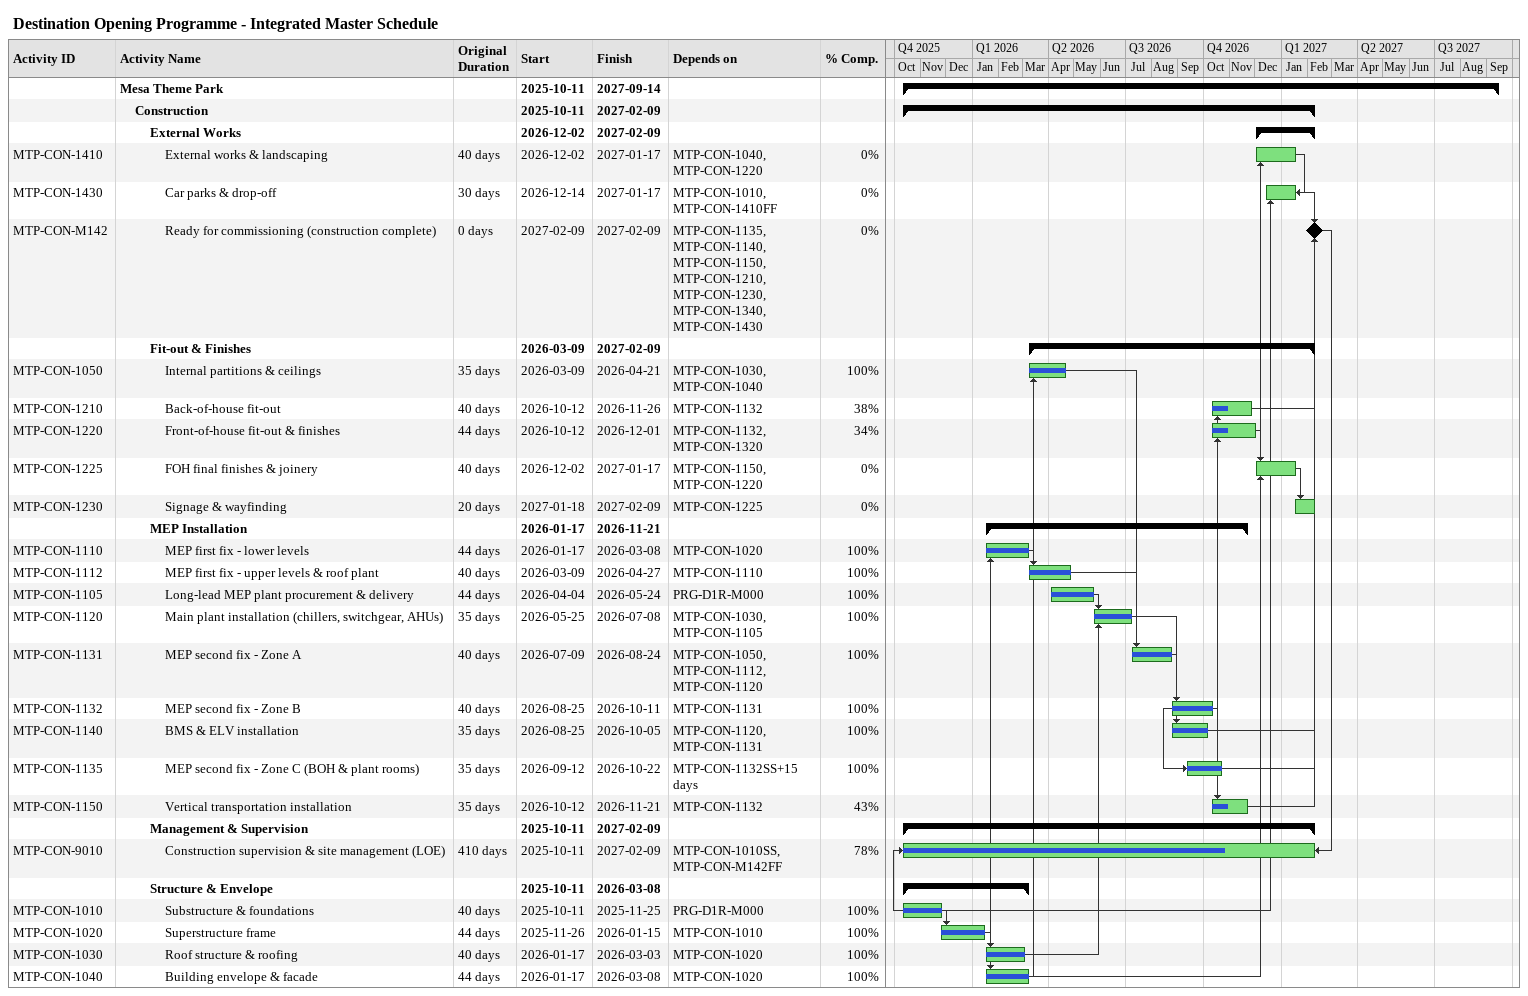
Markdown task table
Destination Opening Programme - Integrated Master Schedule

| ID | Level | Task | Original duration | Start | Finish | Predecessors | % complete |
|---|---|---|---|---|---|---|---|
|  | 1 | **Mesa Theme Park** |  | 2025-10-11 | 2027-09-14 |  |  |
|  | 2 | **Construction** |  | 2025-10-11 | 2027-02-09 |  |  |
|  | 3 | **External Works** |  | 2026-12-02 | 2027-02-09 |  |  |
| MTP-CON-1410 | 4 | External works & landscaping | 40d | 2026-12-02 | 2027-01-17 | MTP-CON-1040, MTP-CON-1220 | 0 |
| MTP-CON-1430 | 4 | Car parks & drop-off | 30d | 2026-12-14 | 2027-01-17 | MTP-CON-1010, MTP-CON-1410FF | 0 |
| MTP-CON-M142 | 4 | Ready for commissioning (construction complete) | 0d | 2027-02-09 | 2027-02-09 | MTP-CON-1135, MTP-CON-1140, MTP-CON-1150, MTP-CON-1210, MTP-CON-1230, MTP-CON-1340, MTP-CON-1430 | 0 |
|  | 3 | **Fit-out & Finishes** |  | 2026-03-09 | 2027-02-09 |  |  |
| MTP-CON-1050 | 4 | Internal partitions & ceilings | 35d | 2026-03-09 | 2026-04-21 | MTP-CON-1030, MTP-CON-1040 | 100 |
| MTP-CON-1210 | 4 | Back-of-house fit-out | 40d | 2026-10-12 | 2026-11-26 | MTP-CON-1132 | 38 |
| MTP-CON-1220 | 4 | Front-of-house fit-out & finishes | 44d | 2026-10-12 | 2026-12-01 | MTP-CON-1132, MTP-CON-1320 | 34 |
| MTP-CON-1225 | 4 | FOH final finishes & joinery | 40d | 2026-12-02 | 2027-01-17 | MTP-CON-1150, MTP-CON-1220 | 0 |
| MTP-CON-1230 | 4 | Signage & wayfinding | 20d | 2027-01-18 | 2027-02-09 | MTP-CON-1225 | 0 |
|  | 3 | **MEP Installation** |  | 2026-01-17 | 2026-11-21 |  |  |
| MTP-CON-1110 | 4 | MEP first fix - lower levels | 44d | 2026-01-17 | 2026-03-08 | MTP-CON-1020 | 100 |
| MTP-CON-1112 | 4 | MEP first fix - upper levels & roof plant | 40d | 2026-03-09 | 2026-04-27 | MTP-CON-1110 | 100 |
| MTP-CON-1105 | 4 | Long-lead MEP plant procurement & delivery | 44d | 2026-04-04 | 2026-05-24 | PRG-D1R-M000 | 100 |
| MTP-CON-1120 | 4 | Main plant installation (chillers, switchgear, AHUs) | 35d | 2026-05-25 | 2026-07-08 | MTP-CON-1030, MTP-CON-1105 | 100 |
| MTP-CON-1131 | 4 | MEP second fix - Zone A | 40d | 2026-07-09 | 2026-08-24 | MTP-CON-1050, MTP-CON-1112, MTP-CON-1120 | 100 |
| MTP-CON-1132 | 4 | MEP second fix - Zone B | 40d | 2026-08-25 | 2026-10-11 | MTP-CON-1131 | 100 |
| MTP-CON-1140 | 4 | BMS & ELV installation | 35d | 2026-08-25 | 2026-10-05 | MTP-CON-1120, MTP-CON-1131 | 100 |
| MTP-CON-1135 | 4 | MEP second fix - Zone C (BOH & plant rooms) | 35d | 2026-09-12 | 2026-10-22 | MTP-CON-1132SS+15d | 100 |
| MTP-CON-1150 | 4 | Vertical transportation installation | 35d | 2026-10-12 | 2026-11-21 | MTP-CON-1132 | 43 |
|  | 3 | **Management & Supervision** |  | 2025-10-11 | 2027-02-09 |  |  |
| MTP-CON-9010 | 4 | Construction supervision & site management (LOE) | 410d | 2025-10-11 | 2027-02-09 | MTP-CON-1010SS, MTP-CON-M142FF | 78 |
|  | 3 | **Structure & Envelope** |  | 2025-10-11 | 2026-03-08 |  |  |
| MTP-CON-1010 | 4 | Substructure & foundations | 40d | 2025-10-11 | 2025-11-25 | PRG-D1R-M000 | 100 |
| MTP-CON-1020 | 4 | Superstructure frame | 44d | 2025-11-26 | 2026-01-15 | MTP-CON-1010 | 100 |
| MTP-CON-1030 | 4 | Roof structure & roofing | 40d | 2026-01-17 | 2026-03-03 | MTP-CON-1020 | 100 |
| MTP-CON-1040 | 4 | Building envelope & facade | 44d | 2026-01-17 | 2026-03-08 | MTP-CON-1020 | 100 |
